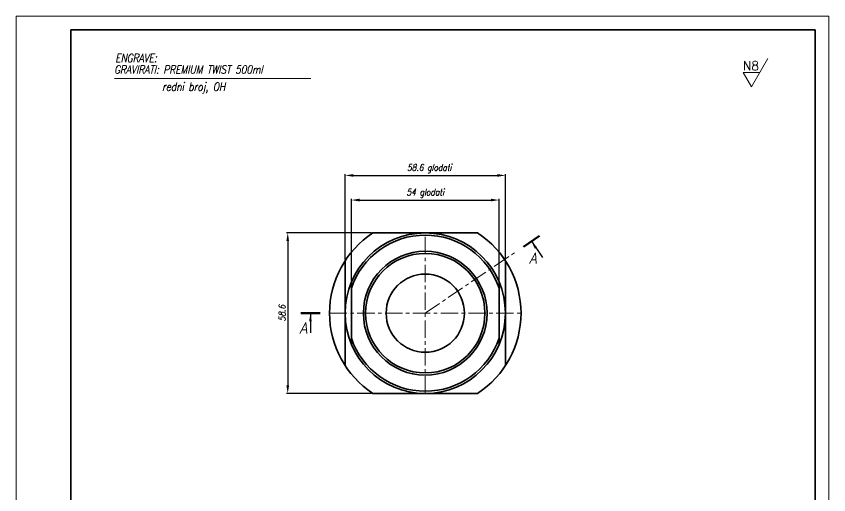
# Model space of a CAD drawing. Extents: x 678 to 975, y 7 to 427.
# Drawn here: x 677.7 to 974.7, y 252 to 426.8 of the extents above; entities that cross this region are included whole.
import ezdxf

# ---------------------------------------------------------------- set-up
doc = ezdxf.new("R2010")
doc.units = 0
doc.header["$LTSCALE"] = 0.2
doc.linetypes.add('CENTER', pattern=[50.8, 31.75, -6.35, 6.35, -6.35])
doc.layers.get('0').update_dxf_attribs({"linetype": 'CONTINUOUS', "lineweight": 15})
doc.layers.get('DEFPOINTS').update_dxf_attribs({"linetype": 'CONTINUOUS'})
for name, color, linetype, lineweight in [('1', 1, 'CENTER', 15), ('3', 3, 'CONTINUOUS', 35), ('4', 5, 'CONTINUOUS', 50), ('8', 252, 'CONTINUOUS', 15), ('ENGLISH', 197, 'CONTINUOUS', 18)]:
    doc.layers.add(name, color=color, linetype=linetype, lineweight=lineweight)
doc.styles.add('ITALICT', font='ITALICT.shx', dxfattribs={"width": 0.8, "height": 2.5})
doc.styles.add('ROMANS', font='romans.shx')
doc.styles.get("Standard").update_dxf_attribs({"font": 'romans.shx'})
doc.dimstyles.new('MD1', dxfattribs={"dimtxt": 3, "dimasz": 3, "dimexe": 0.5, "dimexo": 0.5, "dimgap": 0.8, "dimtad": 1, "dimzin": 9, "dimdsep": 46, "dimtxsty": 'ROMANS', "dimcen": 1, "dimclrt": 256, "dimadec": 0, "dimazin": 0, "dimtfac": 1, "dimtmove": 0, "dimatfit": 3, "dimfxl": 1, "dimtolj": 1, "dimtzin": 0, "dimarcsym": 0})
doc.dimstyles.get("Standard").update_dxf_attribs({"dimtxt": 0.18, "dimasz": 0.18, "dimexe": 0.18, "dimexo": 0.0625, "dimgap": 0.09, "dimtad": 0, "dimdec": 4, "dimdsep": 46, "dimtxsty": 'Standard', "dimcen": 0.09, "dimadec": 0, "dimazin": 2, "dimtfac": 1, "dimtdec": 4, "dimtofl": 0, "dimtmove": 0, "dimatfit": 3, "dimfxl": 1, "dimtolj": 1, "dimtzin": 0, "dimarcsym": 0})

# ---------------------------------------------------------------- blocks, each defined once
blk = doc.blocks.new('*D2')
at = {"color": 0, "linetype": 'ByBlock', "lineweight": -2, "transparency": 16777216}
for p, q in [((797.93, 337.98), (797.93, 369.15)), ((800.93, 368.65), (853.53, 368.65)), ((856.53, 337.98), (856.53, 369.15))]:
    blk.add_line(p, q, dxfattribs=at)
at = {"color": 0, "transparency": 16777216}
for points in [[(800.93, 369.15), (800.93, 368.15), (797.93, 368.65)], [(853.53, 369.15), (853.53, 368.15), (856.53, 368.65)]]:
    blk.add_solid(points, dxfattribs=at)
at = {"layer": 'DEFPOINTS', "color": 0, "transparency": 16777216}
for p in [(856.53, 368.65), (797.93, 337.48), (856.53, 337.48)]:
    blk.add_point(p, dxfattribs=at)
at = {"color": 0, "transparency": 16777216, "insert": (828.71, 371.12), "char_height": 2.5, "attachment_point": 5, "style": 'ITALICT'}
blk.add_mtext('\\A1;58.6 glodati', dxfattribs=at)
blk = doc.blocks.new('*D3')
at = {"color": 0, "linetype": 'ByBlock', "lineweight": -2, "transparency": 16777216}
for p, q in [((807.58, 347.64), (776.46, 347.64)), ((776.96, 344.64), (776.96, 292.04)), ((807.58, 289.04), (776.46, 289.04))]:
    blk.add_line(p, q, dxfattribs=at)
at = {"color": 0, "transparency": 16777216}
for points in [[(776.46, 344.64), (777.46, 344.64), (776.96, 347.64)], [(776.46, 292.04), (777.46, 292.04), (776.96, 289.04)]]:
    blk.add_solid(points, dxfattribs=at)
at = {"layer": 'DEFPOINTS', "color": 0, "transparency": 16777216}
for p in [(808.08, 347.64), (776.96, 289.04), (808.08, 289.04)]:
    blk.add_point(p, dxfattribs=at)
at = {"color": 0, "transparency": 16777216, "insert": (774.91, 318.34), "char_height": 2.5, "attachment_point": 5, "rotation": 90, "style": 'ITALICT'}
blk.add_mtext('\\A1;58.6', dxfattribs=at)
blk = doc.blocks.new('*D18')
at = {"color": 0, "linetype": 'ByBlock', "lineweight": -2, "transparency": 16777216}
for p, q in [((800.23, 330.22), (800.23, 360.15)), ((803.23, 359.65), (851.23, 359.65)), ((854.23, 330.22), (854.23, 360.15))]:
    blk.add_line(p, q, dxfattribs=at)
at = {"color": 0, "transparency": 16777216}
for points in [[(803.23, 360.15), (803.23, 359.15), (800.23, 359.65)], [(851.23, 360.15), (851.23, 359.15), (854.23, 359.65)]]:
    blk.add_solid(points, dxfattribs=at)
at = {"layer": 'DEFPOINTS', "color": 0, "transparency": 16777216}
for p in [(854.23, 359.65), (800.23, 329.72), (854.23, 329.72)]:
    blk.add_point(p, dxfattribs=at)
at = {"color": 0, "transparency": 16777216, "insert": (827.23, 362.12), "char_height": 2.5, "attachment_point": 5, "style": 'ITALICT'}
blk.add_mtext('\\A1;54 glodati', dxfattribs=at)

msp = doc.modelspace()

# ---------------------------------------------------------------- linework, layer by layer
at = {"linetype": 'ByBlock'}
for p, q in [((677.7194, 426.75778), (974.7194, 426.75778)), ((677.7194, 6.75778), (677.7194, 426.75778)), ((974.7194, 6.75778), (974.7194, 426.75778))]:
    msp.add_line(p, q, dxfattribs=at)
for p, q in [((946.48682, 400.99647), (952.48682, 411.38877)), ((785.43831, 403.99834), (713.6633, 403.99834)), ((943.43936, 406.27481), (946.48682, 400.99647)), ((949.53428, 406.27481), (943.43936, 406.27481))]:
    msp.add_line(p, q)
at = {"layer": '1'}
for p, q in [((827.22715, 289.03647), (827.22715, 347.63647)), ((827.22715, 318.33647), (860.67231, 340.98327)), ((792.22715, 318.33647), (862.22715, 318.33647))]:
    msp.add_line(p, q, dxfattribs=at)
at = {"layer": '3', "linetype": 'ByBlock'}
for p, q in [((697.7194, 421.75778), (969.7194, 421.75778)), ((697.7194, 11.75778), (697.7194, 421.75778)), ((969.7194, 11.75778), (969.7194, 421.75778))]:
    msp.add_line(p, q, dxfattribs=at)
at = {"layer": '3'}
for p, q in [((808.0827, 347.63647), (846.3716, 347.63647)), ((797.92715, 299.19202), (797.92715, 337.48092)), ((856.52715, 299.19202), (856.52715, 337.48092)), ((800.22715, 306.9571), (800.22715, 329.71583)), ((854.22715, 306.9571), (854.22715, 329.71583)), ((808.0827, 289.03647), (846.3716, 289.03647))]:
    msp.add_line(p, q, dxfattribs=at)
for radius in [22.615, 21.815, 14.29]:
    msp.add_circle((827.22715, 318.33647), radius, dxfattribs=at)
for radius, start, end in [(35, 123.1603691, 180), (29.3, 90, 270), (29.3, 270, 90), (35, 0, 56.8396309), (28.5, 90, 161.3282819), (28.5, 18.6717181, 90), (35, 180, 236.8396309), (35, 303.1603691, 0), (28.5, 198.6717181, 270), (28.5, 270, 341.3282819)]:
    msp.add_arc((827.22715, 318.33647), radius, start, end, dxfattribs=at)
at = {"layer": '4'}
for p, q in [((868.94406, 346.582), (863.08582, 342.61753)), ((788.79802, 318.33647), (781.72442, 318.33647))]:
    msp.add_line(p, q, dxfattribs=at)

# ---------------------------------------------------------------- texts
at = {"style": 'ITALICT', "width": 0.8}
for s, p in [('GRAVIRATI: PREMIUM TWIST 500ml', (713.52127, 405.799)), ('         redni broj, OH', (714.97292, 399.54968))]:
    msp.add_text(s, height=3, dxfattribs=at).set_placement(p)
at = {"linetype": 'Continuous', "style": 'ITALICT', "width": 0.9}
for p in [(865.17233, 336.42677), (781.2627, 310.88597)]:
    msp.add_text('A', height=4, dxfattribs=at).set_placement(p)
at = {"layer": '8', "color": 7}
msp.add_text('N8', height=3.3, dxfattribs=at).set_placement((943.30815, 407.02601))
at = {"layer": 'ENGLISH', "style": 'ITALICT', "width": 0.8}
msp.add_text('ENGRAVE:', height=3, dxfattribs=at).set_placement((713.90975, 410.02928))

# ---------------------------------------------------------------- dimensions: what is measured, and where the dimension line sits
dim = msp.add_linear_dim(base=(856.52715, 368.65108), p1=(797.92715, 337.48092), p2=(856.52715, 337.48092), text='<> glodati', dimstyle='Standard', override={"dimasz": 3, "dimexe": 0.5, "dimexo": 0.5, "dimgap": 0.8, "dimtad": 1, "dimpost": '<>', "dimtxsty": 'ITALICT', "dimtm": 0.2, "dimtdec": 2, "dimfxl": 1.5, "dimtzin": 8, "dimarcsym": 1})
dim.commit()
dim.dimension.update_dxf_attribs({"geometry": '*D2', "text_midpoint": (828.71289, 368.65108), "dimtype": 160})
dim = msp.add_linear_dim(base=(854.22715, 359.65108), p1=(800.22715, 329.71583), p2=(854.22715, 329.71583), text='<> glodati', dimstyle='Standard', override={"dimasz": 3, "dimexe": 0.5, "dimexo": 0.5, "dimgap": 0.8, "dimtad": 1, "dimpost": '<>', "dimtxsty": 'ITALICT', "dimtm": 0.2, "dimtdec": 2, "dimfxl": 1.5, "dimtzin": 8, "dimarcsym": 1})
dim.commit()
dim.dimension.update_dxf_attribs({"geometry": '*D18', "text_midpoint": (827.22715, 362.11775)})
dim = msp.add_linear_dim(base=(776.96104, 289.03647), p1=(808.0827, 347.63647), p2=(808.0827, 289.03647), angle=90, dimstyle='Standard', override={"dimasz": 3, "dimexe": 0.5, "dimexo": 0.5, "dimgap": 0.8, "dimtad": 1, "dimpost": '<>', "dimtxsty": 'ITALICT', "dimtm": 0.2, "dimtdec": 2, "dimfxl": 1.5, "dimtzin": 8, "dimarcsym": 1})
dim.commit()
dim.dimension.update_dxf_attribs({"geometry": '*D3', "text_midpoint": (774.91104, 318.33647)})

# ---------------------------------------------------------------- leaders
for points in [[(866.01494, 344.59977), (870.03621, 338.6576)], [(785.26122, 318.33647), (785.26122, 311.16151)]]:
    msp.add_leader(points, dimstyle='MD1', override={"dimgap": 1.5, "dimtad": 0})

doc.saveas('drawing.dxf')
